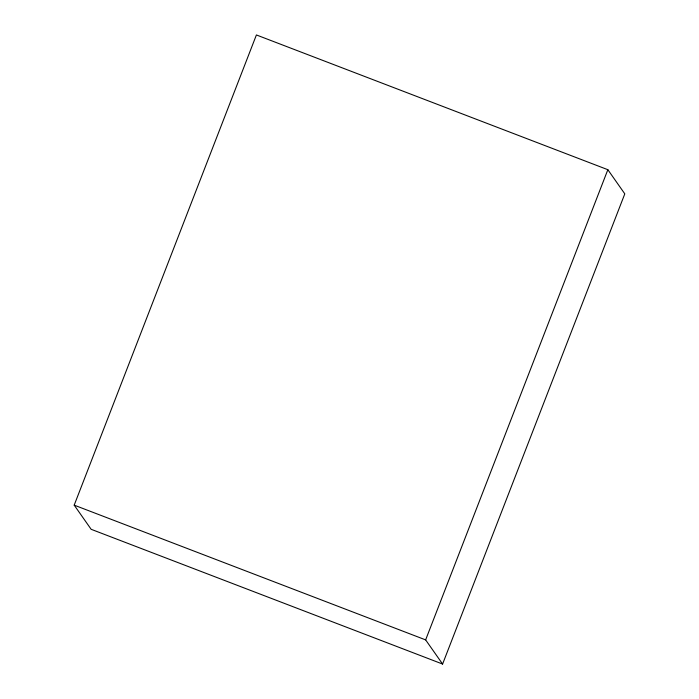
<?xml version="1.0" encoding="UTF-8"?>
<svg xmlns="http://www.w3.org/2000/svg" width="699" height="699" viewBox="0 0 699 699"><rect width="100%" height="100%" fill="white"/><g stroke="black" fill="none" stroke-linecap="round" stroke-linejoin="round"><path stroke-width="1.05" d="M74.199 505.141L256.402 34.95L607.85 169.7L624.801 193.859L442.598 664.05L91.15 529.3L74.199 505.141L425.639 639.891L442.598 664.05M425.639 639.891L607.85 169.7"/></g></svg>
